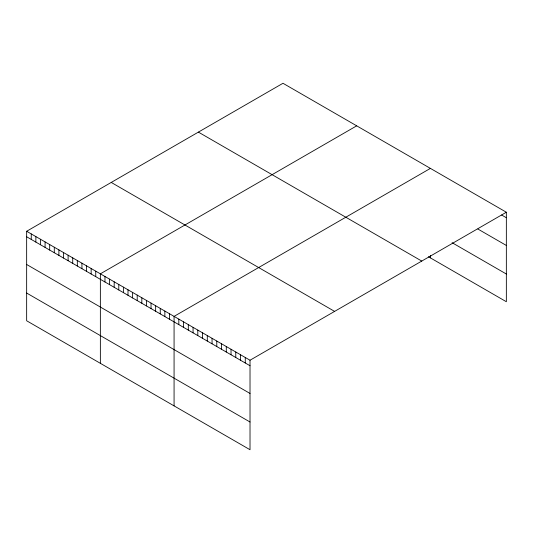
<?xml version="1.0" encoding="UTF-8"?>
<svg xmlns="http://www.w3.org/2000/svg" width="533" height="533" viewBox="0 0 533 533"><rect width="100%" height="100%" fill="white"/><g stroke="black" fill="none" stroke-linecap="round" stroke-linejoin="round"><path stroke-width="0.8" d="M506.35 212.234L250.017 360.228L250.017 449.725L26.65 320.766L26.65 231.269L282.983 83.275L506.35 212.234L506.35 301.731L428.432 256.746M356.697 125.835L100.364 273.829L100.364 363.319M430.404 168.388L174.071 316.382L174.071 405.88M501.606 214.999L506.35 217.737M477.868 229.017L506.35 245.453M452.104 242.695L506.35 274.015M198.396 132.117L421.763 261.077M111.237 182.433L334.604 311.392M26.65 231.269L250.017 360.228M26.65 236.772L250.017 365.731M26.65 264.488L250.017 393.447M26.65 293.043L250.017 422.003M430.404 255.44L430.404 257.885M245.273 357.49L245.273 362.993M240.523 354.751L240.523 360.248M235.779 352.007L235.779 357.51M231.029 349.268L231.029 354.771M226.285 346.53L226.285 352.027M221.535 343.785L221.535 349.288M216.791 341.047L216.791 346.55M212.047 338.308L212.047 343.805M207.297 335.563L207.297 341.067M202.553 332.825L202.553 338.328M197.803 330.087L197.803 335.583M193.059 327.342L193.059 332.845M188.309 324.604L188.309 330.107M183.565 321.865L183.565 327.369M178.821 319.12L178.821 324.624M169.467 313.724L169.467 319.227M164.857 311.065L164.857 316.562M160.253 308.4L160.253 313.904M155.643 305.742L155.643 311.245M151.039 303.084L151.039 308.587M146.428 300.425L146.428 305.929M141.825 297.767L141.825 303.264M137.214 295.102L137.214 300.605M132.61 292.444L132.61 297.947M128 289.785L128 295.289M123.396 287.127L123.396 292.63M118.786 284.469L118.786 289.965M114.182 281.804L114.182 287.307M109.578 279.145L109.578 284.649M104.968 276.487L104.968 281.99M95.753 271.164L95.753 276.667M91.15 268.505L91.15 274.009M86.539 265.847L86.539 271.35M81.935 263.189L81.935 268.692M77.325 260.53L77.325 266.027M72.721 257.865L72.721 263.369M68.111 255.207L68.111 260.71M63.507 252.549L63.507 258.052M58.897 249.89L58.897 255.387M54.293 247.225L54.293 252.729M49.682 244.567L49.682 250.07M45.078 241.909L45.078 247.412M40.468 239.25L40.468 244.754M35.864 236.592L35.864 242.089M31.254 233.927L31.254 239.43"/></g></svg>
